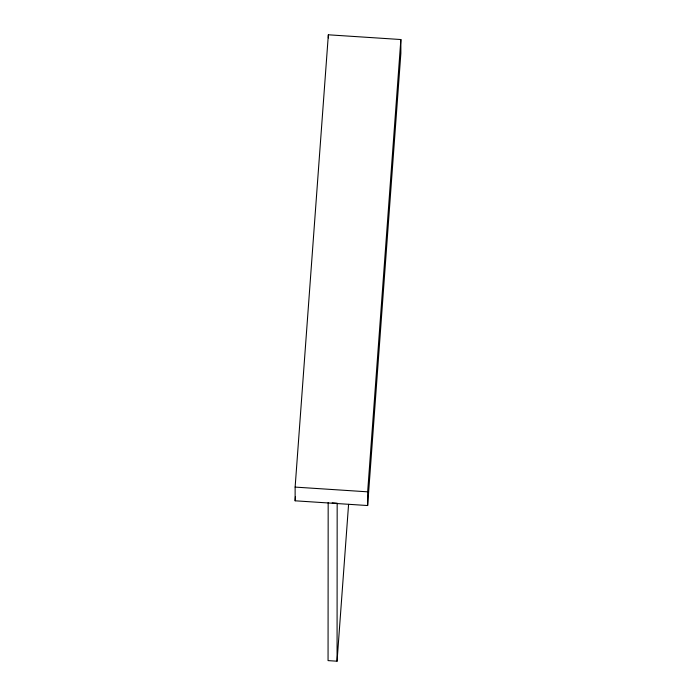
<?xml version="1.0" encoding="UTF-8"?>
<svg xmlns="http://www.w3.org/2000/svg" width="696" height="696" viewBox="0 0 696 696"><rect width="100%" height="100%" fill="white"/><g stroke="black" fill="none" stroke-linecap="round" stroke-linejoin="round"><path stroke-width="1.04" d="M295.13 500.807L295.13 487.096L328.347 34.8L400.87 39.533L400.87 53.244L367.653 505.54L295.13 500.807L295.443 496.483M328.173 502.608L328.06 660.617L337.064 661.2L348.583 504.33M328.347 37.967L328.347 34.8M337.064 661.2L337.168 503.199L332.175 502.869M367.653 505.54L367.653 491.828L400.87 39.533M295.13 487.096L367.653 491.828"/></g></svg>
